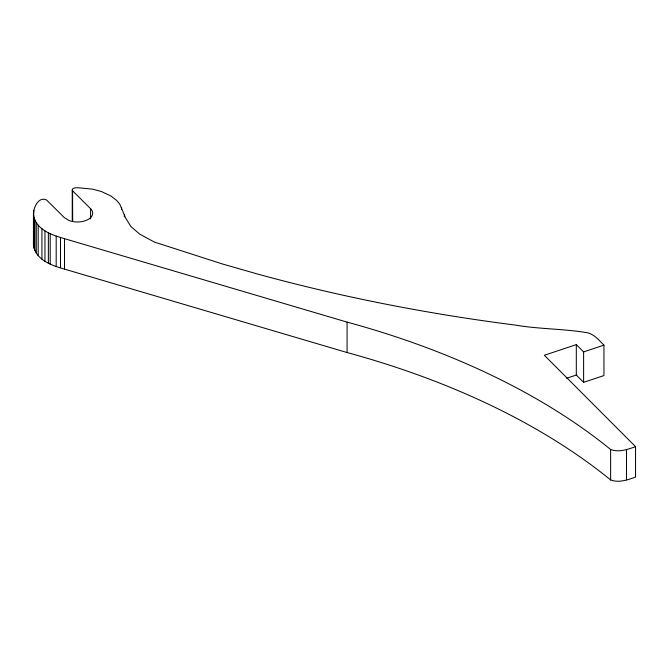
<?xml version="1.0" encoding="UTF-8"?>
<svg xmlns="http://www.w3.org/2000/svg" width="669" height="669" viewBox="0 0 669 669"><rect width="100%" height="100%" fill="white"/><g stroke="black" fill="none" stroke-linecap="round" stroke-linejoin="round"><path stroke-width="1" d="M33.45 214.481C33.191 208.009 38.576 195.908 46.638 200.056L64.266 217.55L68.999 220.527A15.287 8.822 0 0 0 84.261 221.063L87.564 219.767A15.287 8.822 0 0 0 91.093 209.221L72.595 190.799L72.26 189.946L72.996 188.625L74.97 187.83L78.574 187.763L92.757 189.176L101.454 191.543L110.77 195.917L116.557 200.349L119.743 204.078L125.705 218.136L130.915 226.565L139.629 234.058L154.271 242.027L222.459 263.987L257.44 273.997A1203.096 694.606 0 0 0 515.414 325.092C539.448 329.232 564.118 328.705 588.051 332.869C594.716 334.885 599.207 340.404 603.948 345.137L603.948 375.568L583.611 382.35L576.31 375.041L576.31 344.61L544.349 355.264L635.55 446.658L635.55 477.089C627.698 479.84 618.9 483.11 610.63 479.941A677.078 390.905 0 0 0 347.086 352.546L64.517 269.114C52.015 265.635 35.323 259.865 33.45 244.921L33.45 214.481L34.06 217.943L34.06 248.375M33.45 244.921L33.785 210.325M72.595 190.799L72.595 221.23L72.444 189.252M576.31 344.61L583.611 351.919L603.948 345.137M566.626 378.269L576.31 375.041M635.55 446.658C627.698 449.409 618.9 452.679 610.63 449.501A677.078 390.905 0 0 0 347.086 322.115L64.517 238.682C52.784 235.271 38.509 230.696 34.06 217.943M626.493 449.468L626.493 479.899M610.63 449.501L610.63 479.941M583.611 351.919L583.611 382.35M347.086 322.115L347.086 352.546M124.325 214.883L124.325 216.915M121.574 207.39L121.574 209.422M90.583 208.778L90.583 218.93M72.26 189.946L72.26 220.377M64.517 238.682L64.517 269.114M60.503 237.319L60.503 267.751M56.188 236.09L56.188 266.521M50.208 233.757L50.208 264.188M48.369 232.854L48.369 263.293M44.957 230.897L44.957 261.336M41.93 228.739L41.93 259.171M38.183 225.177L38.183 255.617M36.251 222.635L36.251 253.066M34.813 219.976L34.813 250.415"/></g></svg>
